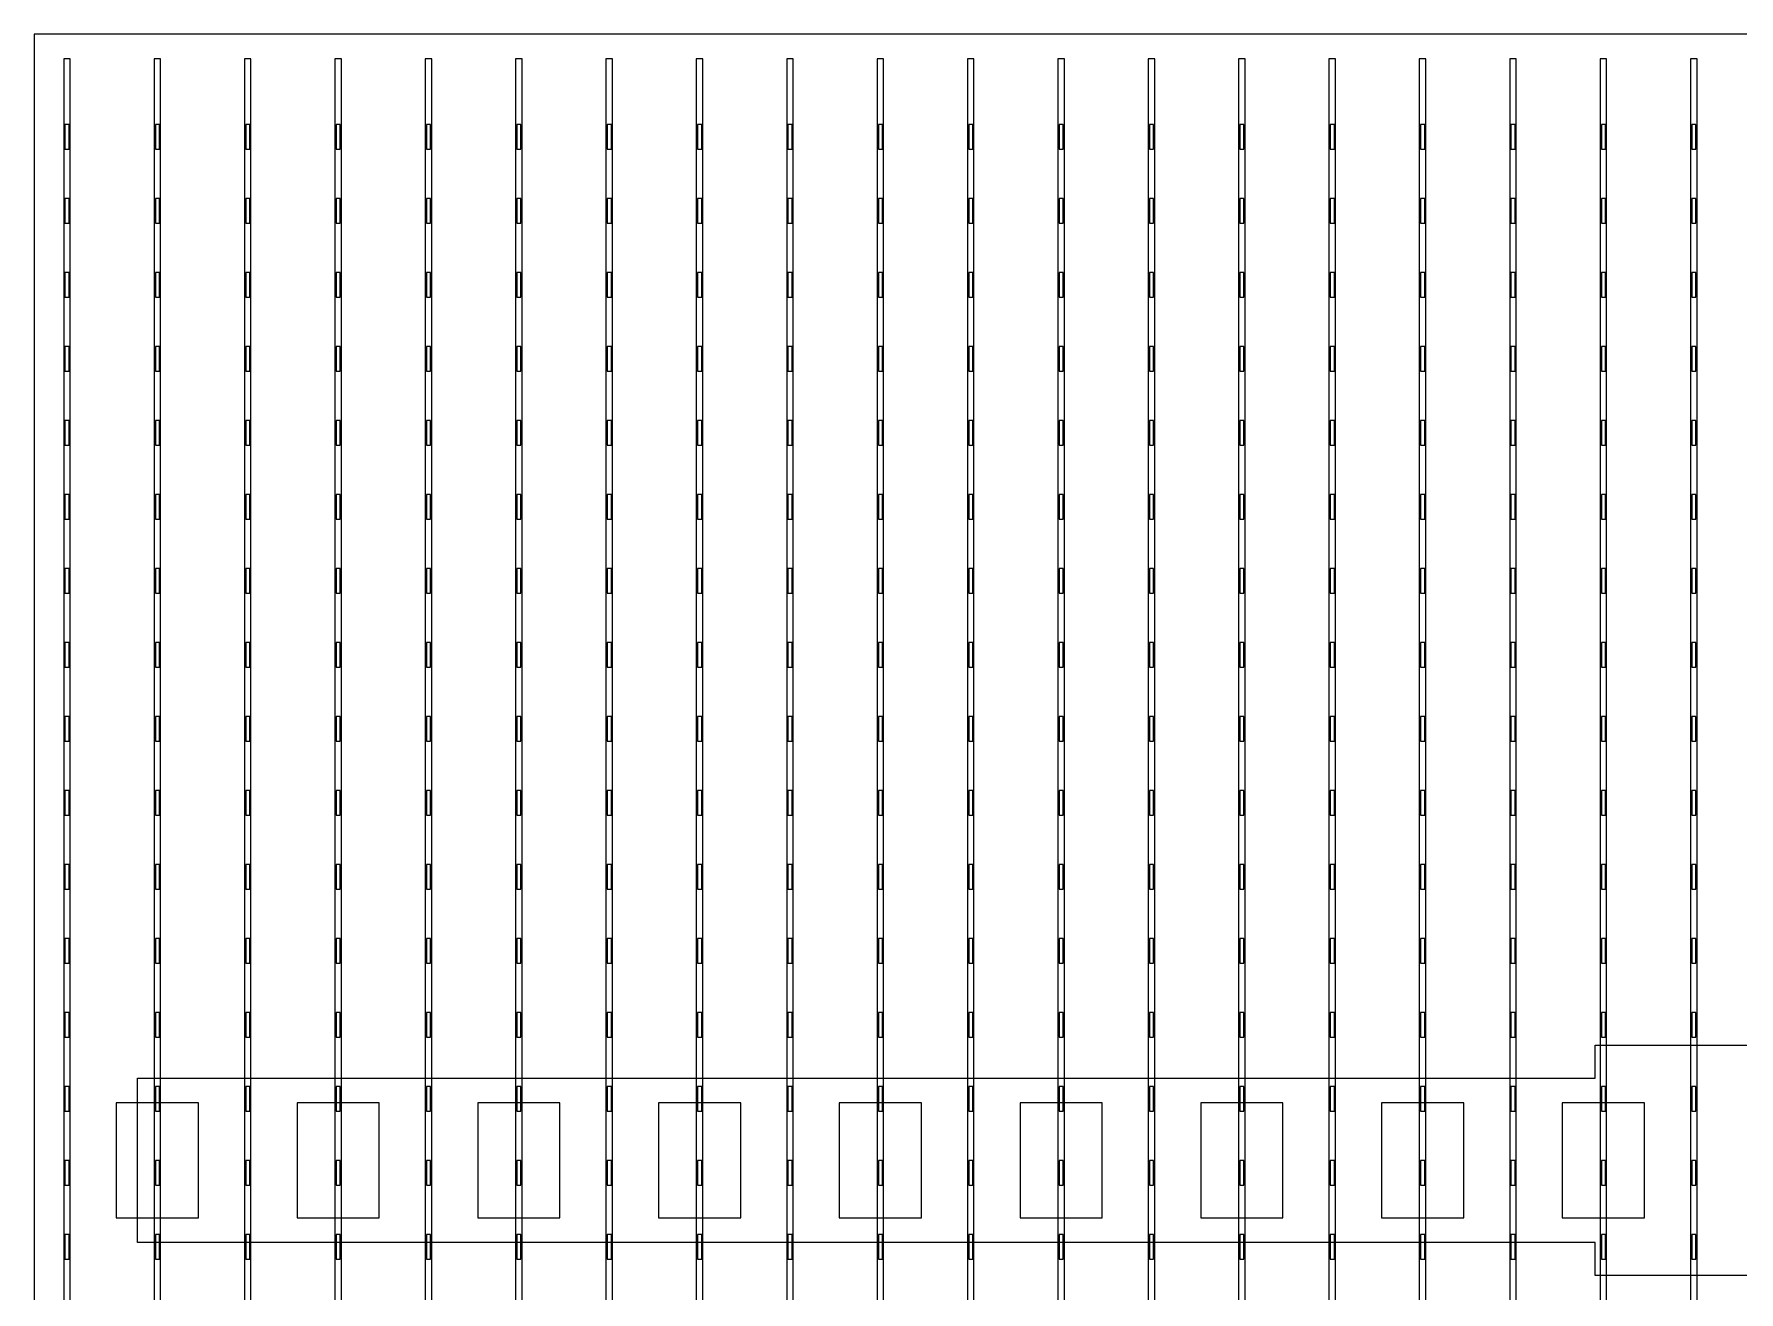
# Model space of a CAD drawing. Header units: millimetres. Extents: x -18 to 142, y -7 to 153.
# Drawn here: x 104.32 to 114.7, y 12.4 to 20.05 of the extents above; entities that cross this region are included whole.
import ezdxf

# ---------------------------------------------------------------- set-up
doc = ezdxf.new("R2010")
doc.units = ezdxf.units.MM
for name, color, linetype in [('BUSBARS', 3, 'Continuous'), ('CONTACT_PADS', 2, 'Continuous'), ('FINGERS', 1, 'Continuous'), ('INSULATION', 2, 'Continuous')]:
    doc.layers.add(name, color=color, linetype=linetype)

msp = doc.modelspace()

# ---------------------------------------------------------------- linework, layer by layer
at = {"layer": 'BUSBARS'}
msp.add_lwpolyline([(123.89, 13.7), (123.89, 12.7), (115.02, 12.7), (115.02, 12.5), (113.82, 12.5), (113.82, 12.7), (104.95, 12.7), (104.95, 13.7), (113.82, 13.7), (113.82, 13.9), (115.02, 13.9), (115.02, 13.7), (123.89, 13.7)], close=True, dxfattribs=at)
at = {"layer": 'CONTACT_PADS'}
for points in [[(104.533, 19.35), (104.533, 19.5), (104.508, 19.5), (104.508, 19.35), (104.533, 19.35)], [(105.083, 19.35), (105.083, 19.5), (105.058, 19.5), (105.058, 19.35), (105.083, 19.35)], [(105.633, 19.35), (105.633, 19.5), (105.608, 19.5), (105.608, 19.35), (105.633, 19.35)], [(106.183, 19.35), (106.183, 19.5), (106.158, 19.5), (106.158, 19.35), (106.183, 19.35)], [(106.733, 19.35), (106.733, 19.5), (106.708, 19.5), (106.708, 19.35), (106.733, 19.35)], [(107.283, 19.35), (107.283, 19.5), (107.258, 19.5), (107.258, 19.35), (107.283, 19.35)], [(107.833, 19.35), (107.833, 19.5), (107.808, 19.5), (107.808, 19.35), (107.833, 19.35)], [(108.383, 19.35), (108.383, 19.5), (108.358, 19.5), (108.358, 19.35), (108.383, 19.35)], [(108.933, 19.35), (108.933, 19.5), (108.908, 19.5), (108.908, 19.35), (108.933, 19.35)], [(109.483, 19.35), (109.483, 19.5), (109.458, 19.5), (109.458, 19.35), (109.483, 19.35)], [(110.033, 19.35), (110.033, 19.5), (110.008, 19.5), (110.008, 19.35), (110.033, 19.35)], [(110.583, 19.35), (110.583, 19.5), (110.558, 19.5), (110.558, 19.35), (110.583, 19.35)], [(111.133, 19.35), (111.133, 19.5), (111.108, 19.5), (111.108, 19.35), (111.133, 19.35)], [(111.683, 19.35), (111.683, 19.5), (111.658, 19.5), (111.658, 19.35), (111.683, 19.35)], [(112.233, 19.35), (112.233, 19.5), (112.208, 19.5), (112.208, 19.35), (112.233, 19.35)], [(112.783, 19.35), (112.783, 19.5), (112.758, 19.5), (112.758, 19.35), (112.783, 19.35)], [(113.333, 19.35), (113.333, 19.5), (113.308, 19.5), (113.308, 19.35), (113.333, 19.35)], [(113.883, 19.35), (113.883, 19.5), (113.858, 19.5), (113.858, 19.35), (113.883, 19.35)], [(114.433, 19.35), (114.433, 19.5), (114.408, 19.5), (114.408, 19.35), (114.433, 19.35)], [(104.533, 18.9), (104.533, 19.05), (104.508, 19.05), (104.508, 18.9), (104.533, 18.9)], [(105.083, 18.9), (105.083, 19.05), (105.058, 19.05), (105.058, 18.9), (105.083, 18.9)], [(105.633, 18.9), (105.633, 19.05), (105.608, 19.05), (105.608, 18.9), (105.633, 18.9)], [(106.183, 18.9), (106.183, 19.05), (106.158, 19.05), (106.158, 18.9), (106.183, 18.9)], [(106.733, 18.9), (106.733, 19.05), (106.708, 19.05), (106.708, 18.9), (106.733, 18.9)], [(107.283, 18.9), (107.283, 19.05), (107.258, 19.05), (107.258, 18.9), (107.283, 18.9)], [(107.833, 18.9), (107.833, 19.05), (107.808, 19.05), (107.808, 18.9), (107.833, 18.9)], [(108.383, 18.9), (108.383, 19.05), (108.358, 19.05), (108.358, 18.9), (108.383, 18.9)], [(108.933, 18.9), (108.933, 19.05), (108.908, 19.05), (108.908, 18.9), (108.933, 18.9)], [(109.483, 18.9), (109.483, 19.05), (109.458, 19.05), (109.458, 18.9), (109.483, 18.9)], [(110.033, 18.9), (110.033, 19.05), (110.008, 19.05), (110.008, 18.9), (110.033, 18.9)], [(110.583, 18.9), (110.583, 19.05), (110.558, 19.05), (110.558, 18.9), (110.583, 18.9)], [(111.133, 18.9), (111.133, 19.05), (111.108, 19.05), (111.108, 18.9), (111.133, 18.9)], [(111.683, 18.9), (111.683, 19.05), (111.658, 19.05), (111.658, 18.9), (111.683, 18.9)], [(112.233, 18.9), (112.233, 19.05), (112.208, 19.05), (112.208, 18.9), (112.233, 18.9)], [(112.783, 18.9), (112.783, 19.05), (112.758, 19.05), (112.758, 18.9), (112.783, 18.9)], [(113.333, 18.9), (113.333, 19.05), (113.308, 19.05), (113.308, 18.9), (113.333, 18.9)], [(113.883, 18.9), (113.883, 19.05), (113.858, 19.05), (113.858, 18.9), (113.883, 18.9)], [(114.433, 18.9), (114.433, 19.05), (114.408, 19.05), (114.408, 18.9), (114.433, 18.9)], [(104.533, 18.45), (104.533, 18.6), (104.508, 18.6), (104.508, 18.45), (104.533, 18.45)], [(105.083, 18.45), (105.083, 18.6), (105.058, 18.6), (105.058, 18.45), (105.083, 18.45)], [(105.633, 18.45), (105.633, 18.6), (105.608, 18.6), (105.608, 18.45), (105.633, 18.45)], [(106.183, 18.45), (106.183, 18.6), (106.158, 18.6), (106.158, 18.45), (106.183, 18.45)], [(106.733, 18.45), (106.733, 18.6), (106.708, 18.6), (106.708, 18.45), (106.733, 18.45)], [(107.283, 18.45), (107.283, 18.6), (107.258, 18.6), (107.258, 18.45), (107.283, 18.45)], [(107.833, 18.45), (107.833, 18.6), (107.808, 18.6), (107.808, 18.45), (107.833, 18.45)], [(108.383, 18.45), (108.383, 18.6), (108.358, 18.6), (108.358, 18.45), (108.383, 18.45)], [(108.933, 18.45), (108.933, 18.6), (108.908, 18.6), (108.908, 18.45), (108.933, 18.45)], [(109.483, 18.45), (109.483, 18.6), (109.458, 18.6), (109.458, 18.45), (109.483, 18.45)], [(110.033, 18.45), (110.033, 18.6), (110.008, 18.6), (110.008, 18.45), (110.033, 18.45)], [(110.583, 18.45), (110.583, 18.6), (110.558, 18.6), (110.558, 18.45), (110.583, 18.45)], [(111.133, 18.45), (111.133, 18.6), (111.108, 18.6), (111.108, 18.45), (111.133, 18.45)], [(111.683, 18.45), (111.683, 18.6), (111.658, 18.6), (111.658, 18.45), (111.683, 18.45)], [(112.233, 18.45), (112.233, 18.6), (112.208, 18.6), (112.208, 18.45), (112.233, 18.45)], [(112.783, 18.45), (112.783, 18.6), (112.758, 18.6), (112.758, 18.45), (112.783, 18.45)], [(113.333, 18.45), (113.333, 18.6), (113.308, 18.6), (113.308, 18.45), (113.333, 18.45)], [(113.883, 18.45), (113.883, 18.6), (113.858, 18.6), (113.858, 18.45), (113.883, 18.45)], [(114.433, 18.45), (114.433, 18.6), (114.408, 18.6), (114.408, 18.45), (114.433, 18.45)], [(104.533, 18), (104.533, 18.15), (104.508, 18.15), (104.508, 18), (104.533, 18)], [(105.083, 18), (105.083, 18.15), (105.058, 18.15), (105.058, 18), (105.083, 18)], [(105.633, 18), (105.633, 18.15), (105.608, 18.15), (105.608, 18), (105.633, 18)], [(106.183, 18), (106.183, 18.15), (106.158, 18.15), (106.158, 18), (106.183, 18)], [(106.733, 18), (106.733, 18.15), (106.708, 18.15), (106.708, 18), (106.733, 18)], [(107.283, 18), (107.283, 18.15), (107.258, 18.15), (107.258, 18), (107.283, 18)], [(107.833, 18), (107.833, 18.15), (107.808, 18.15), (107.808, 18), (107.833, 18)], [(108.383, 18), (108.383, 18.15), (108.358, 18.15), (108.358, 18), (108.383, 18)], [(108.933, 18), (108.933, 18.15), (108.908, 18.15), (108.908, 18), (108.933, 18)], [(109.483, 18), (109.483, 18.15), (109.458, 18.15), (109.458, 18), (109.483, 18)], [(110.033, 18), (110.033, 18.15), (110.008, 18.15), (110.008, 18), (110.033, 18)], [(110.583, 18), (110.583, 18.15), (110.558, 18.15), (110.558, 18), (110.583, 18)], [(111.133, 18), (111.133, 18.15), (111.108, 18.15), (111.108, 18), (111.133, 18)], [(111.683, 18), (111.683, 18.15), (111.658, 18.15), (111.658, 18), (111.683, 18)], [(112.233, 18), (112.233, 18.15), (112.208, 18.15), (112.208, 18), (112.233, 18)], [(112.783, 18), (112.783, 18.15), (112.758, 18.15), (112.758, 18), (112.783, 18)], [(113.333, 18), (113.333, 18.15), (113.308, 18.15), (113.308, 18), (113.333, 18)], [(113.883, 18), (113.883, 18.15), (113.858, 18.15), (113.858, 18), (113.883, 18)], [(114.433, 18), (114.433, 18.15), (114.408, 18.15), (114.408, 18), (114.433, 18)], [(104.533, 17.55), (104.533, 17.7), (104.508, 17.7), (104.508, 17.55), (104.533, 17.55)], [(105.083, 17.55), (105.083, 17.7), (105.058, 17.7), (105.058, 17.55), (105.083, 17.55)], [(105.633, 17.55), (105.633, 17.7), (105.608, 17.7), (105.608, 17.55), (105.633, 17.55)], [(106.183, 17.55), (106.183, 17.7), (106.158, 17.7), (106.158, 17.55), (106.183, 17.55)], [(106.733, 17.55), (106.733, 17.7), (106.708, 17.7), (106.708, 17.55), (106.733, 17.55)], [(107.283, 17.55), (107.283, 17.7), (107.258, 17.7), (107.258, 17.55), (107.283, 17.55)], [(107.833, 17.55), (107.833, 17.7), (107.808, 17.7), (107.808, 17.55), (107.833, 17.55)], [(108.383, 17.55), (108.383, 17.7), (108.358, 17.7), (108.358, 17.55), (108.383, 17.55)], [(108.933, 17.55), (108.933, 17.7), (108.908, 17.7), (108.908, 17.55), (108.933, 17.55)], [(109.483, 17.55), (109.483, 17.7), (109.458, 17.7), (109.458, 17.55), (109.483, 17.55)], [(110.033, 17.55), (110.033, 17.7), (110.008, 17.7), (110.008, 17.55), (110.033, 17.55)], [(110.583, 17.55), (110.583, 17.7), (110.558, 17.7), (110.558, 17.55), (110.583, 17.55)], [(111.133, 17.55), (111.133, 17.7), (111.108, 17.7), (111.108, 17.55), (111.133, 17.55)], [(111.683, 17.55), (111.683, 17.7), (111.658, 17.7), (111.658, 17.55), (111.683, 17.55)], [(112.233, 17.55), (112.233, 17.7), (112.208, 17.7), (112.208, 17.55), (112.233, 17.55)], [(112.783, 17.55), (112.783, 17.7), (112.758, 17.7), (112.758, 17.55), (112.783, 17.55)], [(113.333, 17.55), (113.333, 17.7), (113.308, 17.7), (113.308, 17.55), (113.333, 17.55)], [(113.883, 17.55), (113.883, 17.7), (113.858, 17.7), (113.858, 17.55), (113.883, 17.55)], [(114.433, 17.55), (114.433, 17.7), (114.408, 17.7), (114.408, 17.55), (114.433, 17.55)], [(104.533, 17.1), (104.533, 17.25), (104.508, 17.25), (104.508, 17.1), (104.533, 17.1)], [(105.083, 17.1), (105.083, 17.25), (105.058, 17.25), (105.058, 17.1), (105.083, 17.1)], [(105.633, 17.1), (105.633, 17.25), (105.608, 17.25), (105.608, 17.1), (105.633, 17.1)], [(106.183, 17.1), (106.183, 17.25), (106.158, 17.25), (106.158, 17.1), (106.183, 17.1)], [(106.733, 17.1), (106.733, 17.25), (106.708, 17.25), (106.708, 17.1), (106.733, 17.1)], [(107.283, 17.1), (107.283, 17.25), (107.258, 17.25), (107.258, 17.1), (107.283, 17.1)], [(107.833, 17.1), (107.833, 17.25), (107.808, 17.25), (107.808, 17.1), (107.833, 17.1)], [(108.383, 17.1), (108.383, 17.25), (108.358, 17.25), (108.358, 17.1), (108.383, 17.1)], [(108.933, 17.1), (108.933, 17.25), (108.908, 17.25), (108.908, 17.1), (108.933, 17.1)], [(109.483, 17.1), (109.483, 17.25), (109.458, 17.25), (109.458, 17.1), (109.483, 17.1)], [(110.033, 17.1), (110.033, 17.25), (110.008, 17.25), (110.008, 17.1), (110.033, 17.1)], [(110.583, 17.1), (110.583, 17.25), (110.558, 17.25), (110.558, 17.1), (110.583, 17.1)], [(111.133, 17.1), (111.133, 17.25), (111.108, 17.25), (111.108, 17.1), (111.133, 17.1)], [(111.683, 17.1), (111.683, 17.25), (111.658, 17.25), (111.658, 17.1), (111.683, 17.1)], [(112.233, 17.1), (112.233, 17.25), (112.208, 17.25), (112.208, 17.1), (112.233, 17.1)], [(112.783, 17.1), (112.783, 17.25), (112.758, 17.25), (112.758, 17.1), (112.783, 17.1)], [(113.333, 17.1), (113.333, 17.25), (113.308, 17.25), (113.308, 17.1), (113.333, 17.1)], [(113.883, 17.1), (113.883, 17.25), (113.858, 17.25), (113.858, 17.1), (113.883, 17.1)], [(114.433, 17.1), (114.433, 17.25), (114.408, 17.25), (114.408, 17.1), (114.433, 17.1)], [(104.533, 16.65), (104.533, 16.8), (104.508, 16.8), (104.508, 16.65), (104.533, 16.65)], [(105.083, 16.65), (105.083, 16.8), (105.058, 16.8), (105.058, 16.65), (105.083, 16.65)], [(105.633, 16.65), (105.633, 16.8), (105.608, 16.8), (105.608, 16.65), (105.633, 16.65)], [(106.183, 16.65), (106.183, 16.8), (106.158, 16.8), (106.158, 16.65), (106.183, 16.65)], [(106.733, 16.65), (106.733, 16.8), (106.708, 16.8), (106.708, 16.65), (106.733, 16.65)], [(107.283, 16.65), (107.283, 16.8), (107.258, 16.8), (107.258, 16.65), (107.283, 16.65)], [(107.833, 16.65), (107.833, 16.8), (107.808, 16.8), (107.808, 16.65), (107.833, 16.65)], [(108.383, 16.65), (108.383, 16.8), (108.358, 16.8), (108.358, 16.65), (108.383, 16.65)], [(108.933, 16.65), (108.933, 16.8), (108.908, 16.8), (108.908, 16.65), (108.933, 16.65)], [(109.483, 16.65), (109.483, 16.8), (109.458, 16.8), (109.458, 16.65), (109.483, 16.65)], [(110.033, 16.65), (110.033, 16.8), (110.008, 16.8), (110.008, 16.65), (110.033, 16.65)], [(110.583, 16.65), (110.583, 16.8), (110.558, 16.8), (110.558, 16.65), (110.583, 16.65)], [(111.133, 16.65), (111.133, 16.8), (111.108, 16.8), (111.108, 16.65), (111.133, 16.65)], [(111.683, 16.65), (111.683, 16.8), (111.658, 16.8), (111.658, 16.65), (111.683, 16.65)], [(112.233, 16.65), (112.233, 16.8), (112.208, 16.8), (112.208, 16.65), (112.233, 16.65)], [(112.783, 16.65), (112.783, 16.8), (112.758, 16.8), (112.758, 16.65), (112.783, 16.65)], [(113.333, 16.65), (113.333, 16.8), (113.308, 16.8), (113.308, 16.65), (113.333, 16.65)], [(113.883, 16.65), (113.883, 16.8), (113.858, 16.8), (113.858, 16.65), (113.883, 16.65)], [(114.433, 16.65), (114.433, 16.8), (114.408, 16.8), (114.408, 16.65), (114.433, 16.65)], [(104.533, 16.2), (104.533, 16.35), (104.508, 16.35), (104.508, 16.2), (104.533, 16.2)], [(105.083, 16.2), (105.083, 16.35), (105.058, 16.35), (105.058, 16.2), (105.083, 16.2)], [(105.633, 16.2), (105.633, 16.35), (105.608, 16.35), (105.608, 16.2), (105.633, 16.2)], [(106.183, 16.2), (106.183, 16.35), (106.158, 16.35), (106.158, 16.2), (106.183, 16.2)], [(106.733, 16.2), (106.733, 16.35), (106.708, 16.35), (106.708, 16.2), (106.733, 16.2)], [(107.283, 16.2), (107.283, 16.35), (107.258, 16.35), (107.258, 16.2), (107.283, 16.2)], [(107.833, 16.2), (107.833, 16.35), (107.808, 16.35), (107.808, 16.2), (107.833, 16.2)], [(108.383, 16.2), (108.383, 16.35), (108.358, 16.35), (108.358, 16.2), (108.383, 16.2)], [(108.933, 16.2), (108.933, 16.35), (108.908, 16.35), (108.908, 16.2), (108.933, 16.2)], [(109.483, 16.2), (109.483, 16.35), (109.458, 16.35), (109.458, 16.2), (109.483, 16.2)], [(110.033, 16.2), (110.033, 16.35), (110.008, 16.35), (110.008, 16.2), (110.033, 16.2)], [(110.583, 16.2), (110.583, 16.35), (110.558, 16.35), (110.558, 16.2), (110.583, 16.2)], [(111.133, 16.2), (111.133, 16.35), (111.108, 16.35), (111.108, 16.2), (111.133, 16.2)], [(111.683, 16.2), (111.683, 16.35), (111.658, 16.35), (111.658, 16.2), (111.683, 16.2)], [(112.233, 16.2), (112.233, 16.35), (112.208, 16.35), (112.208, 16.2), (112.233, 16.2)], [(112.783, 16.2), (112.783, 16.35), (112.758, 16.35), (112.758, 16.2), (112.783, 16.2)], [(113.333, 16.2), (113.333, 16.35), (113.308, 16.35), (113.308, 16.2), (113.333, 16.2)], [(113.883, 16.2), (113.883, 16.35), (113.858, 16.35), (113.858, 16.2), (113.883, 16.2)], [(114.433, 16.2), (114.433, 16.35), (114.408, 16.35), (114.408, 16.2), (114.433, 16.2)], [(104.533, 15.75), (104.533, 15.9), (104.508, 15.9), (104.508, 15.75), (104.533, 15.75)], [(105.083, 15.75), (105.083, 15.9), (105.058, 15.9), (105.058, 15.75), (105.083, 15.75)], [(105.633, 15.75), (105.633, 15.9), (105.608, 15.9), (105.608, 15.75), (105.633, 15.75)], [(106.183, 15.75), (106.183, 15.9), (106.158, 15.9), (106.158, 15.75), (106.183, 15.75)], [(106.733, 15.75), (106.733, 15.9), (106.708, 15.9), (106.708, 15.75), (106.733, 15.75)], [(107.283, 15.75), (107.283, 15.9), (107.258, 15.9), (107.258, 15.75), (107.283, 15.75)], [(107.833, 15.75), (107.833, 15.9), (107.808, 15.9), (107.808, 15.75), (107.833, 15.75)], [(108.383, 15.75), (108.383, 15.9), (108.358, 15.9), (108.358, 15.75), (108.383, 15.75)], [(108.933, 15.75), (108.933, 15.9), (108.908, 15.9), (108.908, 15.75), (108.933, 15.75)], [(109.483, 15.75), (109.483, 15.9), (109.458, 15.9), (109.458, 15.75), (109.483, 15.75)], [(110.033, 15.75), (110.033, 15.9), (110.008, 15.9), (110.008, 15.75), (110.033, 15.75)], [(110.583, 15.75), (110.583, 15.9), (110.558, 15.9), (110.558, 15.75), (110.583, 15.75)], [(111.133, 15.75), (111.133, 15.9), (111.108, 15.9), (111.108, 15.75), (111.133, 15.75)], [(111.683, 15.75), (111.683, 15.9), (111.658, 15.9), (111.658, 15.75), (111.683, 15.75)], [(112.233, 15.75), (112.233, 15.9), (112.208, 15.9), (112.208, 15.75), (112.233, 15.75)], [(112.783, 15.75), (112.783, 15.9), (112.758, 15.9), (112.758, 15.75), (112.783, 15.75)], [(113.333, 15.75), (113.333, 15.9), (113.308, 15.9), (113.308, 15.75), (113.333, 15.75)], [(113.883, 15.75), (113.883, 15.9), (113.858, 15.9), (113.858, 15.75), (113.883, 15.75)], [(114.433, 15.75), (114.433, 15.9), (114.408, 15.9), (114.408, 15.75), (114.433, 15.75)], [(104.533, 15.3), (104.533, 15.45), (104.508, 15.45), (104.508, 15.3), (104.533, 15.3)], [(105.083, 15.3), (105.083, 15.45), (105.058, 15.45), (105.058, 15.3), (105.083, 15.3)], [(105.633, 15.3), (105.633, 15.45), (105.608, 15.45), (105.608, 15.3), (105.633, 15.3)], [(106.183, 15.3), (106.183, 15.45), (106.158, 15.45), (106.158, 15.3), (106.183, 15.3)], [(106.733, 15.3), (106.733, 15.45), (106.708, 15.45), (106.708, 15.3), (106.733, 15.3)], [(107.283, 15.3), (107.283, 15.45), (107.258, 15.45), (107.258, 15.3), (107.283, 15.3)], [(107.833, 15.3), (107.833, 15.45), (107.808, 15.45), (107.808, 15.3), (107.833, 15.3)], [(108.383, 15.3), (108.383, 15.45), (108.358, 15.45), (108.358, 15.3), (108.383, 15.3)], [(108.933, 15.3), (108.933, 15.45), (108.908, 15.45), (108.908, 15.3), (108.933, 15.3)], [(109.483, 15.3), (109.483, 15.45), (109.458, 15.45), (109.458, 15.3), (109.483, 15.3)], [(110.033, 15.3), (110.033, 15.45), (110.008, 15.45), (110.008, 15.3), (110.033, 15.3)], [(110.583, 15.3), (110.583, 15.45), (110.558, 15.45), (110.558, 15.3), (110.583, 15.3)], [(111.133, 15.3), (111.133, 15.45), (111.108, 15.45), (111.108, 15.3), (111.133, 15.3)], [(111.683, 15.3), (111.683, 15.45), (111.658, 15.45), (111.658, 15.3), (111.683, 15.3)], [(112.233, 15.3), (112.233, 15.45), (112.208, 15.45), (112.208, 15.3), (112.233, 15.3)], [(112.783, 15.3), (112.783, 15.45), (112.758, 15.45), (112.758, 15.3), (112.783, 15.3)], [(113.333, 15.3), (113.333, 15.45), (113.308, 15.45), (113.308, 15.3), (113.333, 15.3)], [(113.883, 15.3), (113.883, 15.45), (113.858, 15.45), (113.858, 15.3), (113.883, 15.3)], [(114.433, 15.3), (114.433, 15.45), (114.408, 15.45), (114.408, 15.3), (114.433, 15.3)], [(104.533, 14.85), (104.533, 15), (104.508, 15), (104.508, 14.85), (104.533, 14.85)], [(105.083, 14.85), (105.083, 15), (105.058, 15), (105.058, 14.85), (105.083, 14.85)], [(105.633, 14.85), (105.633, 15), (105.608, 15), (105.608, 14.85), (105.633, 14.85)], [(106.183, 14.85), (106.183, 15), (106.158, 15), (106.158, 14.85), (106.183, 14.85)], [(106.733, 14.85), (106.733, 15), (106.708, 15), (106.708, 14.85), (106.733, 14.85)], [(107.283, 14.85), (107.283, 15), (107.258, 15), (107.258, 14.85), (107.283, 14.85)], [(107.833, 14.85), (107.833, 15), (107.808, 15), (107.808, 14.85), (107.833, 14.85)], [(108.383, 14.85), (108.383, 15), (108.358, 15), (108.358, 14.85), (108.383, 14.85)], [(108.933, 14.85), (108.933, 15), (108.908, 15), (108.908, 14.85), (108.933, 14.85)], [(109.483, 14.85), (109.483, 15), (109.458, 15), (109.458, 14.85), (109.483, 14.85)], [(110.033, 14.85), (110.033, 15), (110.008, 15), (110.008, 14.85), (110.033, 14.85)], [(110.583, 14.85), (110.583, 15), (110.558, 15), (110.558, 14.85), (110.583, 14.85)], [(111.133, 14.85), (111.133, 15), (111.108, 15), (111.108, 14.85), (111.133, 14.85)], [(111.683, 14.85), (111.683, 15), (111.658, 15), (111.658, 14.85), (111.683, 14.85)], [(112.233, 14.85), (112.233, 15), (112.208, 15), (112.208, 14.85), (112.233, 14.85)], [(112.783, 14.85), (112.783, 15), (112.758, 15), (112.758, 14.85), (112.783, 14.85)], [(113.333, 14.85), (113.333, 15), (113.308, 15), (113.308, 14.85), (113.333, 14.85)], [(113.883, 14.85), (113.883, 15), (113.858, 15), (113.858, 14.85), (113.883, 14.85)], [(114.433, 14.85), (114.433, 15), (114.408, 15), (114.408, 14.85), (114.433, 14.85)], [(104.533, 14.4), (104.533, 14.55), (104.508, 14.55), (104.508, 14.4), (104.533, 14.4)], [(105.083, 14.4), (105.083, 14.55), (105.058, 14.55), (105.058, 14.4), (105.083, 14.4)], [(105.633, 14.4), (105.633, 14.55), (105.608, 14.55), (105.608, 14.4), (105.633, 14.4)], [(106.183, 14.4), (106.183, 14.55), (106.158, 14.55), (106.158, 14.4), (106.183, 14.4)], [(106.733, 14.4), (106.733, 14.55), (106.708, 14.55), (106.708, 14.4), (106.733, 14.4)], [(107.283, 14.4), (107.283, 14.55), (107.258, 14.55), (107.258, 14.4), (107.283, 14.4)], [(107.833, 14.4), (107.833, 14.55), (107.808, 14.55), (107.808, 14.4), (107.833, 14.4)], [(108.383, 14.4), (108.383, 14.55), (108.358, 14.55), (108.358, 14.4), (108.383, 14.4)], [(108.933, 14.4), (108.933, 14.55), (108.908, 14.55), (108.908, 14.4), (108.933, 14.4)], [(109.483, 14.4), (109.483, 14.55), (109.458, 14.55), (109.458, 14.4), (109.483, 14.4)], [(110.033, 14.4), (110.033, 14.55), (110.008, 14.55), (110.008, 14.4), (110.033, 14.4)], [(110.583, 14.4), (110.583, 14.55), (110.558, 14.55), (110.558, 14.4), (110.583, 14.4)], [(111.133, 14.4), (111.133, 14.55), (111.108, 14.55), (111.108, 14.4), (111.133, 14.4)], [(111.683, 14.4), (111.683, 14.55), (111.658, 14.55), (111.658, 14.4), (111.683, 14.4)], [(112.233, 14.4), (112.233, 14.55), (112.208, 14.55), (112.208, 14.4), (112.233, 14.4)], [(112.783, 14.4), (112.783, 14.55), (112.758, 14.55), (112.758, 14.4), (112.783, 14.4)], [(113.333, 14.4), (113.333, 14.55), (113.308, 14.55), (113.308, 14.4), (113.333, 14.4)], [(113.883, 14.4), (113.883, 14.55), (113.858, 14.55), (113.858, 14.4), (113.883, 14.4)], [(114.433, 14.4), (114.433, 14.55), (114.408, 14.55), (114.408, 14.4), (114.433, 14.4)], [(104.533, 13.95), (104.533, 14.1), (104.508, 14.1), (104.508, 13.95), (104.533, 13.95)], [(105.083, 13.95), (105.083, 14.1), (105.058, 14.1), (105.058, 13.95), (105.083, 13.95)], [(105.633, 13.95), (105.633, 14.1), (105.608, 14.1), (105.608, 13.95), (105.633, 13.95)], [(106.183, 13.95), (106.183, 14.1), (106.158, 14.1), (106.158, 13.95), (106.183, 13.95)], [(106.733, 13.95), (106.733, 14.1), (106.708, 14.1), (106.708, 13.95), (106.733, 13.95)], [(107.283, 13.95), (107.283, 14.1), (107.258, 14.1), (107.258, 13.95), (107.283, 13.95)], [(107.833, 13.95), (107.833, 14.1), (107.808, 14.1), (107.808, 13.95), (107.833, 13.95)], [(108.383, 13.95), (108.383, 14.1), (108.358, 14.1), (108.358, 13.95), (108.383, 13.95)], [(108.933, 13.95), (108.933, 14.1), (108.908, 14.1), (108.908, 13.95), (108.933, 13.95)], [(109.483, 13.95), (109.483, 14.1), (109.458, 14.1), (109.458, 13.95), (109.483, 13.95)], [(110.033, 13.95), (110.033, 14.1), (110.008, 14.1), (110.008, 13.95), (110.033, 13.95)], [(110.583, 13.95), (110.583, 14.1), (110.558, 14.1), (110.558, 13.95), (110.583, 13.95)], [(111.133, 13.95), (111.133, 14.1), (111.108, 14.1), (111.108, 13.95), (111.133, 13.95)], [(111.683, 13.95), (111.683, 14.1), (111.658, 14.1), (111.658, 13.95), (111.683, 13.95)], [(112.233, 13.95), (112.233, 14.1), (112.208, 14.1), (112.208, 13.95), (112.233, 13.95)], [(112.783, 13.95), (112.783, 14.1), (112.758, 14.1), (112.758, 13.95), (112.783, 13.95)], [(113.333, 13.95), (113.333, 14.1), (113.308, 14.1), (113.308, 13.95), (113.333, 13.95)], [(113.883, 13.95), (113.883, 14.1), (113.858, 14.1), (113.858, 13.95), (113.883, 13.95)], [(114.433, 13.95), (114.433, 14.1), (114.408, 14.1), (114.408, 13.95), (114.433, 13.95)], [(104.533, 13.5), (104.533, 13.65), (104.508, 13.65), (104.508, 13.5), (104.533, 13.5)], [(105.083, 13.5), (105.083, 13.65), (105.058, 13.65), (105.058, 13.5), (105.083, 13.5)], [(105.633, 13.5), (105.633, 13.65), (105.608, 13.65), (105.608, 13.5), (105.633, 13.5)], [(106.183, 13.5), (106.183, 13.65), (106.158, 13.65), (106.158, 13.5), (106.183, 13.5)], [(106.733, 13.5), (106.733, 13.65), (106.708, 13.65), (106.708, 13.5), (106.733, 13.5)], [(107.283, 13.5), (107.283, 13.65), (107.258, 13.65), (107.258, 13.5), (107.283, 13.5)], [(107.833, 13.5), (107.833, 13.65), (107.808, 13.65), (107.808, 13.5), (107.833, 13.5)], [(108.383, 13.5), (108.383, 13.65), (108.358, 13.65), (108.358, 13.5), (108.383, 13.5)], [(108.933, 13.5), (108.933, 13.65), (108.908, 13.65), (108.908, 13.5), (108.933, 13.5)], [(109.483, 13.5), (109.483, 13.65), (109.458, 13.65), (109.458, 13.5), (109.483, 13.5)], [(110.033, 13.5), (110.033, 13.65), (110.008, 13.65), (110.008, 13.5), (110.033, 13.5)], [(110.583, 13.5), (110.583, 13.65), (110.558, 13.65), (110.558, 13.5), (110.583, 13.5)], [(111.133, 13.5), (111.133, 13.65), (111.108, 13.65), (111.108, 13.5), (111.133, 13.5)], [(111.683, 13.5), (111.683, 13.65), (111.658, 13.65), (111.658, 13.5), (111.683, 13.5)], [(112.233, 13.5), (112.233, 13.65), (112.208, 13.65), (112.208, 13.5), (112.233, 13.5)], [(112.783, 13.5), (112.783, 13.65), (112.758, 13.65), (112.758, 13.5), (112.783, 13.5)], [(113.333, 13.5), (113.333, 13.65), (113.308, 13.65), (113.308, 13.5), (113.333, 13.5)], [(113.883, 13.5), (113.883, 13.65), (113.858, 13.65), (113.858, 13.5), (113.883, 13.5)], [(114.433, 13.5), (114.433, 13.65), (114.408, 13.65), (114.408, 13.5), (114.433, 13.5)], [(104.533, 13.05), (104.533, 13.2), (104.508, 13.2), (104.508, 13.05), (104.533, 13.05)], [(105.083, 13.05), (105.083, 13.2), (105.058, 13.2), (105.058, 13.05), (105.083, 13.05)], [(105.633, 13.05), (105.633, 13.2), (105.608, 13.2), (105.608, 13.05), (105.633, 13.05)], [(106.183, 13.05), (106.183, 13.2), (106.158, 13.2), (106.158, 13.05), (106.183, 13.05)], [(106.733, 13.05), (106.733, 13.2), (106.708, 13.2), (106.708, 13.05), (106.733, 13.05)], [(107.283, 13.05), (107.283, 13.2), (107.258, 13.2), (107.258, 13.05), (107.283, 13.05)], [(107.833, 13.05), (107.833, 13.2), (107.808, 13.2), (107.808, 13.05), (107.833, 13.05)], [(108.383, 13.05), (108.383, 13.2), (108.358, 13.2), (108.358, 13.05), (108.383, 13.05)], [(108.933, 13.05), (108.933, 13.2), (108.908, 13.2), (108.908, 13.05), (108.933, 13.05)], [(109.483, 13.05), (109.483, 13.2), (109.458, 13.2), (109.458, 13.05), (109.483, 13.05)], [(110.033, 13.05), (110.033, 13.2), (110.008, 13.2), (110.008, 13.05), (110.033, 13.05)], [(110.583, 13.05), (110.583, 13.2), (110.558, 13.2), (110.558, 13.05), (110.583, 13.05)], [(111.133, 13.05), (111.133, 13.2), (111.108, 13.2), (111.108, 13.05), (111.133, 13.05)], [(111.683, 13.05), (111.683, 13.2), (111.658, 13.2), (111.658, 13.05), (111.683, 13.05)], [(112.233, 13.05), (112.233, 13.2), (112.208, 13.2), (112.208, 13.05), (112.233, 13.05)], [(112.783, 13.05), (112.783, 13.2), (112.758, 13.2), (112.758, 13.05), (112.783, 13.05)], [(113.333, 13.05), (113.333, 13.2), (113.308, 13.2), (113.308, 13.05), (113.333, 13.05)], [(113.883, 13.05), (113.883, 13.2), (113.858, 13.2), (113.858, 13.05), (113.883, 13.05)], [(114.433, 13.05), (114.433, 13.2), (114.408, 13.2), (114.408, 13.05), (114.433, 13.05)], [(104.533, 12.6), (104.533, 12.75), (104.508, 12.75), (104.508, 12.6), (104.533, 12.6)], [(105.083, 12.6), (105.083, 12.75), (105.058, 12.75), (105.058, 12.6), (105.083, 12.6)], [(105.633, 12.6), (105.633, 12.75), (105.608, 12.75), (105.608, 12.6), (105.633, 12.6)], [(106.183, 12.6), (106.183, 12.75), (106.158, 12.75), (106.158, 12.6), (106.183, 12.6)], [(106.733, 12.6), (106.733, 12.75), (106.708, 12.75), (106.708, 12.6), (106.733, 12.6)], [(107.283, 12.6), (107.283, 12.75), (107.258, 12.75), (107.258, 12.6), (107.283, 12.6)], [(107.833, 12.6), (107.833, 12.75), (107.808, 12.75), (107.808, 12.6), (107.833, 12.6)], [(108.383, 12.6), (108.383, 12.75), (108.358, 12.75), (108.358, 12.6), (108.383, 12.6)], [(108.933, 12.6), (108.933, 12.75), (108.908, 12.75), (108.908, 12.6), (108.933, 12.6)], [(109.483, 12.6), (109.483, 12.75), (109.458, 12.75), (109.458, 12.6), (109.483, 12.6)], [(110.033, 12.6), (110.033, 12.75), (110.008, 12.75), (110.008, 12.6), (110.033, 12.6)], [(110.583, 12.6), (110.583, 12.75), (110.558, 12.75), (110.558, 12.6), (110.583, 12.6)], [(111.133, 12.6), (111.133, 12.75), (111.108, 12.75), (111.108, 12.6), (111.133, 12.6)], [(111.683, 12.6), (111.683, 12.75), (111.658, 12.75), (111.658, 12.6), (111.683, 12.6)], [(112.233, 12.6), (112.233, 12.75), (112.208, 12.75), (112.208, 12.6), (112.233, 12.6)], [(112.783, 12.6), (112.783, 12.75), (112.758, 12.75), (112.758, 12.6), (112.783, 12.6)], [(113.333, 12.6), (113.333, 12.75), (113.308, 12.75), (113.308, 12.6), (113.333, 12.6)], [(113.883, 12.6), (113.883, 12.75), (113.858, 12.75), (113.858, 12.6), (113.883, 12.6)], [(114.433, 12.6), (114.433, 12.75), (114.408, 12.75), (114.408, 12.6), (114.433, 12.6)]]:
    msp.add_lwpolyline(points, close=True, dxfattribs=at)
at = {"layer": 'FINGERS'}
for points in [[(104.54, 0), (104.54, 19.9), (104.5, 19.9), (104.5, 0), (104.54, 0)], [(105.09, 0), (105.09, 19.9), (105.05, 19.9), (105.05, 0), (105.09, 0)], [(105.64, 0), (105.64, 19.9), (105.6, 19.9), (105.6, 0), (105.64, 0)], [(106.19, 0), (106.19, 19.9), (106.15, 19.9), (106.15, 0), (106.19, 0)], [(106.74, 0), (106.74, 19.9), (106.7, 19.9), (106.7, 0), (106.74, 0)], [(107.29, 0), (107.29, 19.9), (107.25, 19.9), (107.25, 0), (107.29, 0)], [(107.84, 0), (107.84, 19.9), (107.8, 19.9), (107.8, 0), (107.84, 0)], [(108.39, 0), (108.39, 19.9), (108.35, 19.9), (108.35, 0), (108.39, 0)], [(108.94, 0), (108.94, 19.9), (108.9, 19.9), (108.9, 0), (108.94, 0)], [(109.49, 0), (109.49, 19.9), (109.45, 19.9), (109.45, 0), (109.49, 0)], [(110.04, 0), (110.04, 19.9), (110, 19.9), (110, 0), (110.04, 0)], [(110.59, 0), (110.59, 19.9), (110.55, 19.9), (110.55, 0), (110.59, 0)], [(111.14, 0), (111.14, 19.9), (111.1, 19.9), (111.1, 0), (111.14, 0)], [(111.69, 0), (111.69, 19.9), (111.65, 19.9), (111.65, 0), (111.69, 0)], [(112.24, 0), (112.24, 19.9), (112.2, 19.9), (112.2, 0), (112.24, 0)], [(112.79, 0), (112.79, 19.9), (112.75, 19.9), (112.75, 0), (112.79, 0)], [(113.34, 0), (113.34, 19.9), (113.3, 19.9), (113.3, 0), (113.34, 0)], [(113.89, 0), (113.89, 19.9), (113.85, 19.9), (113.85, 0), (113.89, 0)], [(114.44, 0), (114.44, 19.9), (114.4, 19.9), (114.4, 0), (114.44, 0)]]:
    msp.add_lwpolyline(points, close=True, dxfattribs=at)
at = {"layer": 'INSULATION'}
for points in [[(124.52, -0.15), (124.52, 20.05), (104.32, 20.05), (104.32, -0.15), (124.52, -0.15)], [(105.32, 12.85), (105.32, 13.55), (104.82, 13.55), (104.82, 12.85), (105.32, 12.85)], [(106.42, 12.85), (106.42, 13.55), (105.92, 13.55), (105.92, 12.85), (106.42, 12.85)], [(107.52, 12.85), (107.52, 13.55), (107.02, 13.55), (107.02, 12.85), (107.52, 12.85)], [(108.62, 12.85), (108.62, 13.55), (108.12, 13.55), (108.12, 12.85), (108.62, 12.85)], [(109.72, 12.85), (109.72, 13.55), (109.22, 13.55), (109.22, 12.85), (109.72, 12.85)], [(110.82, 12.85), (110.82, 13.55), (110.32, 13.55), (110.32, 12.85), (110.82, 12.85)], [(111.92, 12.85), (111.92, 13.55), (111.42, 13.55), (111.42, 12.85), (111.92, 12.85)], [(113.02, 12.85), (113.02, 13.55), (112.52, 13.55), (112.52, 12.85), (113.02, 12.85)], [(114.12, 12.85), (114.12, 13.55), (113.62, 13.55), (113.62, 12.85), (114.12, 12.85)]]:
    msp.add_lwpolyline(points, close=True, dxfattribs=at)

doc.saveas('drawing.dxf')
